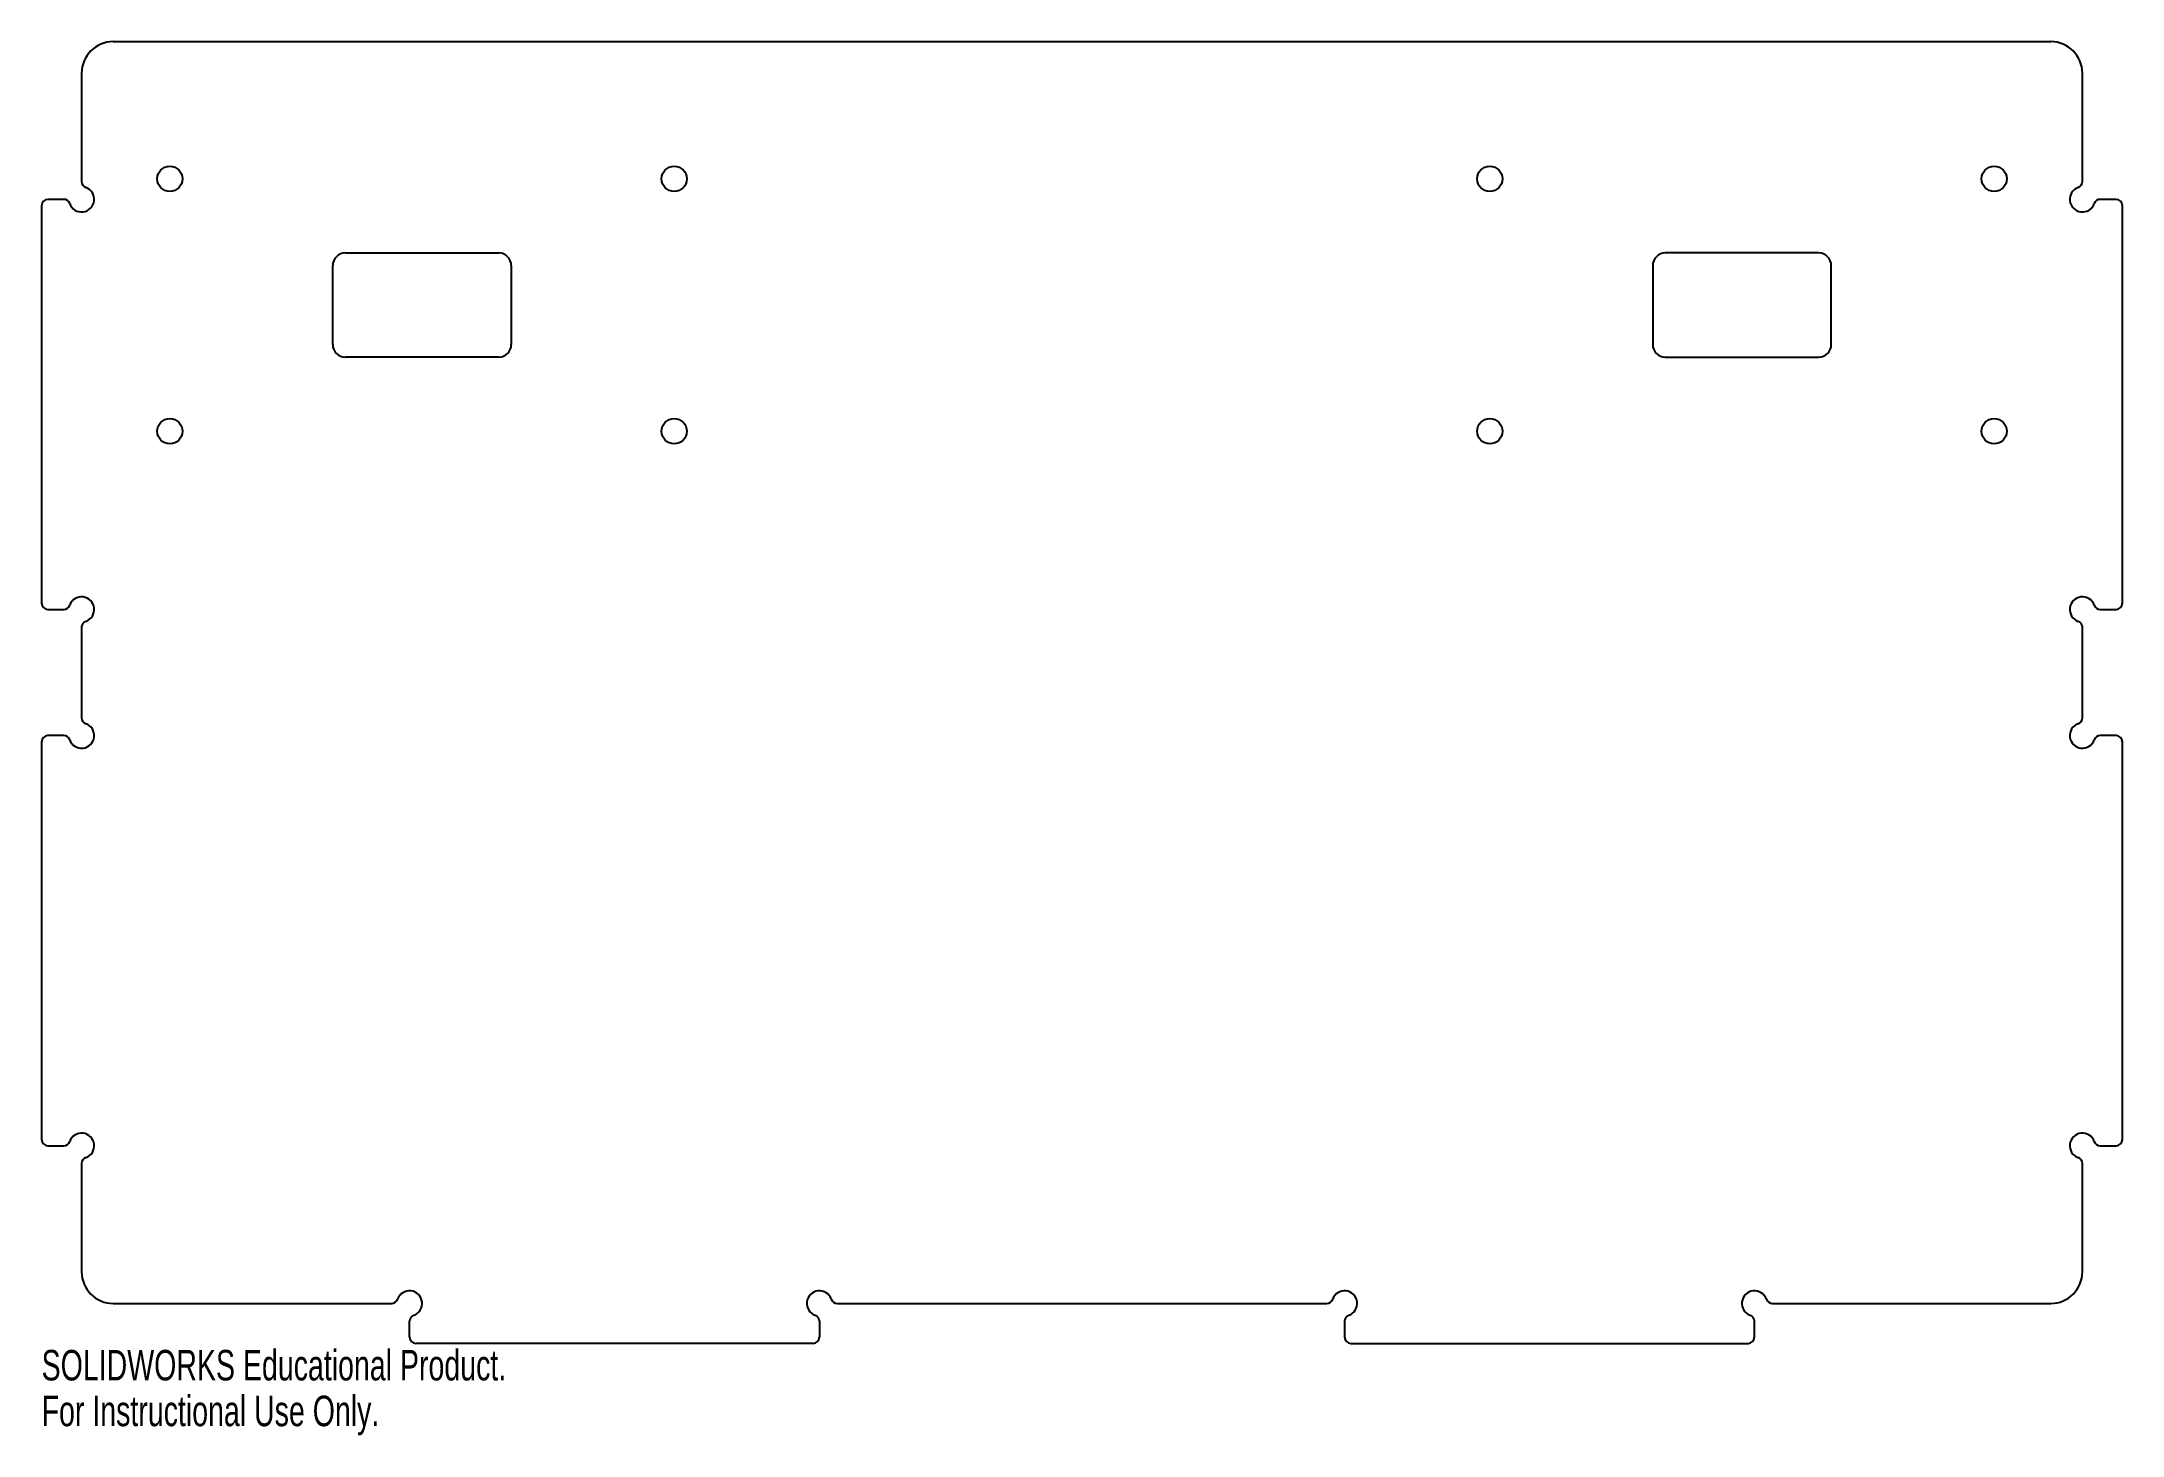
# Model space of a CAD drawing. Header units: millimetres. Extents: x -165 to 165, y -203 to 18.
import ezdxf

# ---------------------------------------------------------------- set-up
doc = ezdxf.new("R2010")
doc.units = ezdxf.units.MM
doc.styles.add('SLDTEXTSTYLE0', font='TXT', dxfattribs={"width": 0.7})

msp = doc.modelspace()

# ---------------------------------------------------------------- linework, layer by layer
at = {"color": 7, "linetype": 'Continuous', "lineweight": 25}
for p, q in [((-153.65, 18.34), (153.65, 18.34)), ((-158.65, 13.34), (-158.65, -3.83)), ((158.65, -3.83), (158.65, 13.34)), ((-165, -7.66), (-165, -70.66)), ((-161.48, -6.66), (-164, -6.66)), ((164, -6.66), (161.48, -6.66)), ((165, -70.66), (165, -7.66)), ((-116.83, -15.16), (-92.51, -15.16)), ((116.83, -15.16), (92.51, -15.16)), ((-118.83, -29.66), (-118.83, -17.16)), ((-90.51, -17.16), (-90.51, -29.66)), ((90.51, -17.16), (90.51, -29.66)), ((118.83, -29.66), (118.83, -17.16)), ((-92.51, -31.66), (-116.83, -31.66)), ((92.51, -31.66), (116.83, -31.66)), ((-164, -71.66), (-161.48, -71.66)), ((161.48, -71.66), (164, -71.66)), ((-158.65, -74.49), (-158.65, -88.83)), ((158.65, -88.83), (158.65, -74.49)), ((-161.48, -91.66), (-164, -91.66)), ((164, -91.66), (161.48, -91.66)), ((-165, -92.66), (-165, -155.66)), ((165, -155.66), (165, -92.66)), ((-164, -156.66), (-161.48, -156.66)), ((161.48, -156.66), (164, -156.66)), ((-158.65, -159.49), (-158.65, -176.66)), ((158.65, -176.66), (158.65, -159.49)), ((-153.65, -181.66), (-109.48, -181.66)), ((-106.65, -187.01), (-106.65, -184.49)), ((-41.65, -184.49), (-41.65, -187.01)), ((-38.82, -181.66), (38.82, -181.66)), ((41.65, -184.49), (41.65, -187.01)), ((106.65, -187.01), (106.65, -184.49)), ((109.48, -181.66), (153.65, -181.66)), ((-42.65, -188.01), (-105.65, -188.01)), ((42.65, -188.01), (105.65, -188.01))]:
    msp.add_line(p, q, dxfattribs=at)
for centre in [(-144.67, -3.41), (-64.67, -3.41), (64.67, -3.41), (144.67, -3.41), (-144.67, -43.41), (-64.67, -43.41), (64.67, -43.41), (144.67, -43.41)]:
    msp.add_circle(centre, 2, dxfattribs=at)
for centre, radius, start, end in [((-153.65, 13.34), 5, 90, 180), ((153.65, 13.34), 5, 0, 90), ((-158.65, -6.66), 2, 199.4712, 70.5288), ((-157.65, -3.83), 1, 180, 250.5288), ((158.65, -6.66), 2, 109.4712, 340.5288), ((157.65, -3.83), 1, 289.4712, 0), ((-164, -7.66), 1, 90, 180), ((-161.48, -7.66), 1, 19.4712, 90), ((161.48, -7.66), 1, 90, 160.5288), ((164, -7.66), 1, 0, 90), ((-116.83, -17.16), 2, 90, 180), ((-92.51, -17.16), 2, 0, 90), ((92.51, -17.16), 2, 90, 180), ((116.83, -17.16), 2, 0, 90), ((-116.83, -29.66), 2, 180, 270), ((-92.51, -29.66), 2, 270, 0), ((92.51, -29.66), 2, 180, 270), ((116.83, -29.66), 2, 270, 0), ((-164, -70.66), 1, 180, 270), ((-161.48, -70.66), 1, 270, 340.5288), ((-158.65, -71.66), 2, 289.4712, 160.5288), ((158.65, -71.66), 2, 19.4712, 250.5288), ((161.48, -70.66), 1, 199.4712, 270), ((164, -70.66), 1, 270, 0), ((-157.65, -74.49), 1, 109.4712, 180), ((157.65, -74.49), 1, 0, 70.5288), ((-157.65, -88.83), 1, 180, 250.5288), ((157.65, -88.83), 1, 289.4712, 0), ((-164, -92.66), 1, 90, 180), ((-161.48, -92.66), 1, 19.4712, 90), ((-158.65, -91.66), 2, 199.4712, 70.5288), ((158.65, -91.66), 2, 109.4712, 340.5288), ((161.48, -92.66), 1, 90, 160.5288), ((164, -92.66), 1, 0, 90), ((-158.65, -156.66), 2, 289.4712, 160.5288), ((158.65, -156.66), 2, 19.4712, 250.5288), ((-164, -155.66), 1, 180, 270), ((-161.48, -155.66), 1, 270, 340.5288), ((161.48, -155.66), 1, 199.4712, 270), ((164, -155.66), 1, 270, 0), ((-157.65, -159.49), 1, 109.4712, 180), ((157.65, -159.49), 1, 0, 70.5288), ((-153.65, -176.66), 5, 180, 270), ((153.65, -176.66), 5, 270, 0), ((-109.48, -180.66), 1, 270, 340.5288), ((-106.65, -181.66), 2, 289.4712, 160.5288), ((-41.65, -181.66), 2, 19.4712, 250.5288), ((-38.82, -180.66), 1, 199.4712, 270), ((38.82, -180.66), 1, 270, 340.5288), ((41.65, -181.66), 2, 289.4712, 160.5288), ((106.65, -181.66), 2, 19.4712, 250.5288), ((109.48, -180.66), 1, 199.4712, 270), ((-105.65, -184.49), 1, 109.4712, 180), ((-42.65, -184.49), 1, 0, 70.5288), ((42.65, -184.49), 1, 109.4712, 180), ((105.65, -184.49), 1, 0, 70.5288), ((-105.65, -187.01), 1, 180, 270), ((-42.65, -187.01), 1, 270, 0), ((42.65, -187.01), 1, 180, 270), ((105.65, -187.01), 1, 270, 0)]:
    msp.add_arc(centre, radius, start, end, dxfattribs=at)

# ---------------------------------------------------------------- texts
at = {"color": 7, "linetype": 'Continuous', "char_height": 4.8336, "attachment_point": 1, "style": 'SLDTEXTSTYLE0'}
for s, insert in [('SOLIDWORKS Educational Product.', (-165, -189.03)), ('For Instructional Use Only.', (-165, -196.28))]:
    msp.add_mtext(s, dxfattribs=dict(at, insert=insert))

doc.saveas('drawing.dxf')
